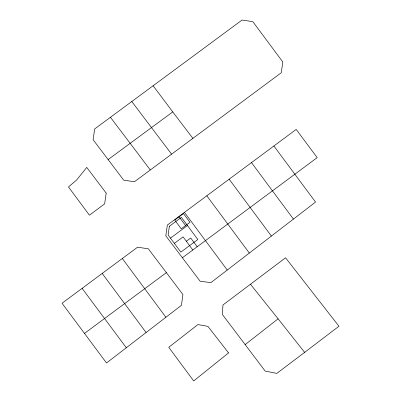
<?xml version="1.0" encoding="UTF-8"?>
<svg xmlns="http://www.w3.org/2000/svg" width="401" height="401" viewBox="0 0 401 401"><rect width="100%" height="100%" fill="white"/><g stroke="black" fill="none" stroke-linecap="round" stroke-linejoin="round"><path stroke-width="0.6" d="M245.051 344.69L278.114 318.815L304.635 352.379L338.96 326.239L285.557 257.788L223.006 304.93L222.259 314.304L265.141 371.055L276.82 373.381L304.635 352.379M126.315 347.752L181.452 305.296L182.911 294.504L148.295 248.765L137.523 247.222L62.04 303.251L106.516 362.985L126.315 347.752L82.1 288.349M273.888 145.994L315.537 202.069L210.896 282.645L200.104 281.186L165.808 235.843L167.352 225.071L296.214 129.413L317.191 157.638L182.39 257.753M150.295 169.974L134.475 181.723L123.703 180.179L93.112 139.708L94.676 128.937L242.054 20.05L252.825 21.659L282.835 62.005L281.246 72.771L150.295 169.974L110.45 117.272M170.47 238.129L187.452 225.527M174.36 243.367L183.097 236.886L192.821 249.988M186.34 241.252L190.706 238.009L197.192 246.745M166.375 272.635L84.405 333.477M192.901 138.36L172.751 111.919L108.125 159.573M250.575 284.394L278.114 318.815M171.598 154.174L131.779 101.518M153.122 85.764L172.751 111.919M293.432 219.086L251.497 162.621M271.387 236.059L229.151 179.202M249.322 253.051L206.806 195.783M122.31 258.515L165.919 317.266M102.205 273.442L146.094 332.519M184.46 212.365L227.257 270.048M179.102 216.816L185.588 225.552M106.19 193.107L104.641 203.878L89.413 215.172L68.456 186.926L76.531 180.114L86.756 167.407L106.19 193.107M169.377 226.274L168.134 234.976L180.846 252.104L197.828 239.502L181.392 217.362L169.377 226.274M228.56 352.9L193.688 380.95L168.766 347.281L197.944 324.574L207.913 326.369L228.56 352.9M183.473 213.573L174.736 220.054L181.217 228.791L189.954 222.309L183.473 213.573"/></g></svg>
